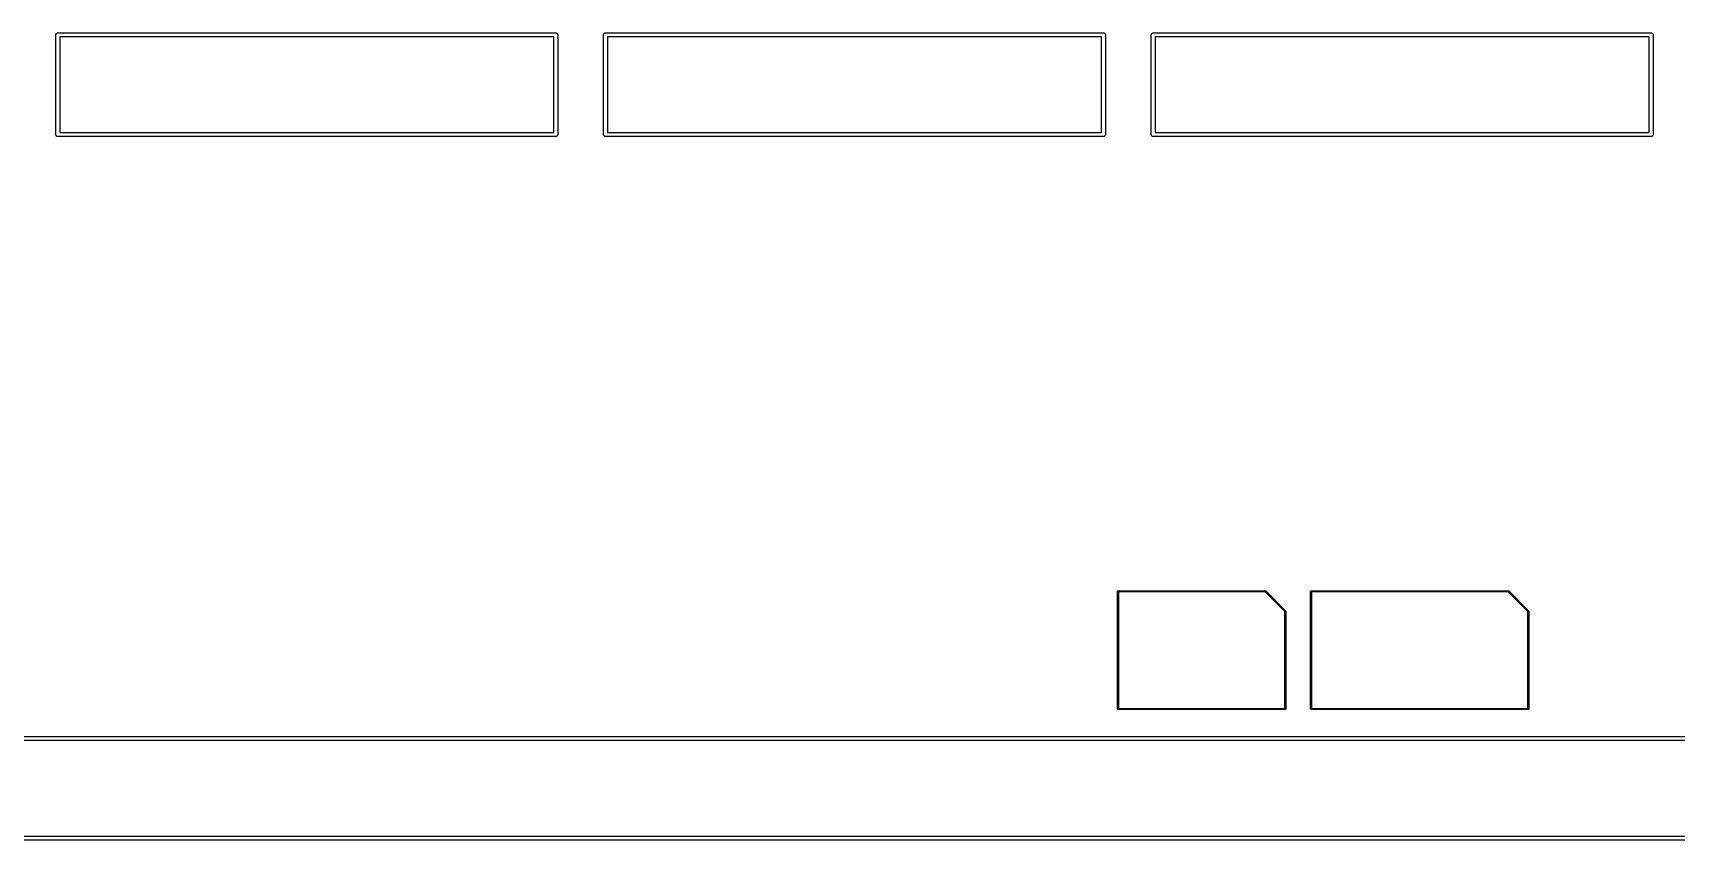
# Model space of a CAD drawing. Extents: x 0 to 214, y -130 to 23.
# Drawn here: x 58.7 to 141.2, y -70 to -29.5 of the extents above; entities that cross this region are included whole.
import ezdxf

# ---------------------------------------------------------------- set-up
doc = ezdxf.new("R2010")
doc.units = 0
doc.layers.add('BLACK', color=7, linetype='CONTINUOUS')

msp = doc.modelspace()

# ---------------------------------------------------------------- linework, layer by layer
at = {"layer": 'BLACK', "linetype": 'CONTINUOUS'}
for p, q in [((59.8245, -29.6194), (59.8264, -29.5998)), ((59.825, -29.6243), (59.8245, -29.6194)), ((59.825, -34.6145), (59.825, -29.6243)), ((59.8264, -29.5998), (59.8322, -29.581)), ((59.8322, -29.581), (59.8415, -29.5636)), ((59.8415, -29.5636), (59.8539, -29.5484)), ((59.8539, -29.5484), (59.8692, -29.5359)), ((59.8692, -29.5359), (59.8865, -29.5266)), ((59.8865, -29.5266), (59.9054, -29.5209)), ((59.9054, -29.5209), (59.9201, -29.5194)), ((59.9201, -29.5194), (59.925, -29.5189)), ((59.925, -29.5189), (59.9299, -29.5194)), ((59.9299, -29.5194), (84.9201, -29.5194)), ((84.9201, -29.5194), (84.925, -29.5189)), ((84.925, -29.5189), (84.9299, -29.5194)), ((84.9299, -29.5194), (84.9446, -29.5209)), ((84.9446, -29.5209), (84.9635, -29.5266)), ((84.9635, -29.5266), (84.9808, -29.5359)), ((84.9808, -29.5359), (84.9961, -29.5484)), ((84.9961, -29.5484), (85.0085, -29.5636)), ((85.0085, -29.5636), (85.0178, -29.581)), ((85.0178, -29.581), (85.0236, -29.5998)), ((85.0236, -29.5998), (85.0255, -29.6194)), ((85.0255, -29.6194), (85.025, -29.6243)), ((85.025, -29.6243), (85.025, -34.6145)), ((87.3245, -29.6194), (87.3264, -29.5998)), ((87.325, -29.6243), (87.3245, -29.6194)), ((87.325, -34.6145), (87.325, -29.6243)), ((87.3264, -29.5998), (87.3322, -29.581)), ((87.3322, -29.581), (87.3415, -29.5636)), ((87.3415, -29.5636), (87.3539, -29.5484)), ((87.3539, -29.5484), (87.3692, -29.5359)), ((87.3692, -29.5359), (87.3865, -29.5266)), ((87.3865, -29.5266), (87.4054, -29.5209)), ((87.4054, -29.5209), (87.4201, -29.5194)), ((87.4201, -29.5194), (87.425, -29.5189)), ((87.425, -29.5189), (87.4299, -29.5194)), ((87.4299, -29.5194), (112.42, -29.5194)), ((112.42, -29.5194), (112.425, -29.5189)), ((112.425, -29.5189), (112.43, -29.5194)), ((112.43, -29.5194), (112.445, -29.5209)), ((112.445, -29.5209), (112.463, -29.5266)), ((112.463, -29.5266), (112.481, -29.5359)), ((112.481, -29.5359), (112.496, -29.5484)), ((112.496, -29.5484), (112.509, -29.5636)), ((112.509, -29.5636), (112.518, -29.581)), ((112.518, -29.581), (112.524, -29.5998)), ((112.524, -29.5998), (112.525, -29.6194)), ((112.525, -29.6194), (112.525, -29.6243)), ((112.525, -29.6243), (112.525, -34.6145)), ((114.825, -29.6194), (114.826, -29.5998)), ((114.825, -29.6243), (114.825, -29.6194)), ((114.825, -34.6145), (114.825, -29.6243)), ((114.826, -29.5998), (114.832, -29.581)), ((114.832, -29.581), (114.841, -29.5636)), ((114.841, -29.5636), (114.854, -29.5484)), ((114.854, -29.5484), (114.869, -29.5359)), ((114.869, -29.5359), (114.887, -29.5266)), ((114.887, -29.5266), (114.905, -29.5209)), ((114.905, -29.5209), (114.92, -29.5194)), ((114.92, -29.5194), (114.925, -29.5189)), ((114.925, -29.5189), (114.93, -29.5194)), ((114.93, -29.5194), (139.92, -29.5194)), ((139.92, -29.5194), (139.925, -29.5189)), ((139.925, -29.5189), (139.93, -29.5194)), ((139.93, -29.5194), (139.945, -29.5209)), ((139.945, -29.5209), (139.963, -29.5266)), ((139.963, -29.5266), (139.981, -29.5359)), ((139.981, -29.5359), (139.996, -29.5484)), ((139.996, -29.5484), (140.009, -29.5636)), ((140.009, -29.5636), (140.018, -29.581)), ((140.018, -29.581), (140.024, -29.5998)), ((140.024, -29.5998), (140.025, -29.6194)), ((140.025, -29.6194), (140.025, -29.6243)), ((140.025, -29.6243), (140.025, -34.6145)), ((60.025, -29.7194), (60.025, -34.5194)), ((84.825, -29.7194), (60.025, -29.7194)), ((84.825, -34.5194), (84.825, -29.7194)), ((87.525, -29.7194), (87.525, -34.5194)), ((112.325, -29.7194), (87.525, -29.7194)), ((112.325, -34.5194), (112.325, -29.7194)), ((115.025, -29.7194), (115.025, -34.5194)), ((139.825, -29.7194), (115.025, -29.7194)), ((139.825, -34.5194), (139.825, -29.7194)), ((59.8245, -34.6194), (59.825, -34.6145)), ((59.8264, -34.639), (59.8245, -34.6194)), ((59.8322, -34.6579), (59.8264, -34.639)), ((60.025, -34.5194), (84.825, -34.5194)), ((85.0236, -34.639), (85.0178, -34.6579)), ((85.0255, -34.6194), (85.0236, -34.639)), ((85.025, -34.6145), (85.0255, -34.6194)), ((87.3245, -34.6194), (87.325, -34.6145)), ((87.3264, -34.639), (87.3245, -34.6194)), ((87.3322, -34.6579), (87.3264, -34.639)), ((87.525, -34.5194), (112.325, -34.5194)), ((112.524, -34.639), (112.518, -34.6579)), ((112.525, -34.6194), (112.524, -34.639)), ((112.525, -34.6145), (112.525, -34.6194)), ((114.825, -34.6194), (114.825, -34.6145)), ((114.826, -34.639), (114.825, -34.6194)), ((114.832, -34.6579), (114.826, -34.639)), ((115.025, -34.5194), (139.825, -34.5194)), ((140.024, -34.639), (140.018, -34.6579)), ((140.025, -34.6194), (140.024, -34.639)), ((140.025, -34.6145), (140.025, -34.6194)), ((59.8415, -34.6752), (59.8322, -34.6579)), ((59.8539, -34.6905), (59.8415, -34.6752)), ((59.8692, -34.703), (59.8539, -34.6905)), ((59.8865, -34.7123), (59.8692, -34.703)), ((59.9054, -34.718), (59.8865, -34.7123)), ((59.925, -34.7199), (59.9054, -34.718)), ((59.9299, -34.7194), (59.925, -34.7199)), ((84.9201, -34.7194), (59.9299, -34.7194)), ((84.925, -34.7199), (84.9201, -34.7194)), ((84.9299, -34.7194), (84.925, -34.7199)), ((84.9446, -34.718), (84.9299, -34.7194)), ((84.9635, -34.7123), (84.9446, -34.718)), ((84.9808, -34.703), (84.9635, -34.7123)), ((84.9961, -34.6905), (84.9808, -34.703)), ((85.0085, -34.6752), (84.9961, -34.6905)), ((85.0178, -34.6579), (85.0085, -34.6752)), ((87.3415, -34.6752), (87.3322, -34.6579)), ((87.3539, -34.6905), (87.3415, -34.6752)), ((87.3692, -34.703), (87.3539, -34.6905)), ((87.3865, -34.7123), (87.3692, -34.703)), ((87.4054, -34.718), (87.3865, -34.7123)), ((87.425, -34.7199), (87.4054, -34.718)), ((87.4299, -34.7194), (87.425, -34.7199)), ((112.42, -34.7194), (87.4299, -34.7194)), ((112.425, -34.7199), (112.42, -34.7194)), ((112.43, -34.7194), (112.425, -34.7199)), ((112.445, -34.718), (112.43, -34.7194)), ((112.463, -34.7123), (112.445, -34.718)), ((112.481, -34.703), (112.463, -34.7123)), ((112.496, -34.6905), (112.481, -34.703)), ((112.509, -34.6752), (112.496, -34.6905)), ((112.518, -34.6579), (112.509, -34.6752)), ((114.841, -34.6752), (114.832, -34.6579)), ((114.854, -34.6905), (114.841, -34.6752)), ((114.869, -34.703), (114.854, -34.6905)), ((114.887, -34.7123), (114.869, -34.703)), ((114.905, -34.718), (114.887, -34.7123)), ((114.925, -34.7199), (114.905, -34.718)), ((114.93, -34.7194), (114.925, -34.7199)), ((139.92, -34.7194), (114.93, -34.7194)), ((139.925, -34.7199), (139.92, -34.7194)), ((139.93, -34.7194), (139.925, -34.7199)), ((139.945, -34.718), (139.93, -34.7194)), ((139.963, -34.7123), (139.945, -34.718)), ((139.981, -34.703), (139.963, -34.7123)), ((139.996, -34.6905), (139.981, -34.703)), ((140.009, -34.6752), (139.996, -34.6905)), ((140.018, -34.6579), (140.009, -34.6752)), ((113.125, -57.5451), (113.127, -57.5404)), ((113.125, -57.55), (113.125, -57.5451)), ((113.125, -57.5512), (113.125, -57.55)), ((113.125, -63.4488), (113.125, -57.5512)), ((113.127, -57.5404), (113.129, -57.536)), ((113.129, -57.536), (113.132, -57.5322)), ((113.132, -57.5322), (113.136, -57.5291)), ((113.136, -57.5291), (113.14, -57.5268)), ((113.14, -57.5268), (113.145, -57.5254)), ((113.145, -57.5254), (113.149, -57.525)), ((113.149, -57.525), (113.15, -57.5249)), ((113.149, -57.525), (113.149, -57.525)), ((113.15, -57.5249), (113.151, -57.525)), ((113.151, -57.525), (120.549, -57.525)), ((113.175, -57.575), (113.175, -63.425)), ((120.54, -57.575), (113.175, -57.575)), ((121.525, -58.5604), (120.54, -57.575)), ((120.549, -57.525), (120.55, -57.5249)), ((120.55, -57.5249), (120.551, -57.525)), ((120.551, -57.525), (120.551, -57.525)), ((120.551, -57.525), (120.555, -57.5254)), ((120.555, -57.5254), (120.56, -57.5268)), ((120.56, -57.5268), (120.564, -57.5291)), ((120.564, -57.5291), (120.568, -57.5322)), ((120.568, -57.5322), (120.569, -57.5332)), ((120.569, -57.5332), (121.567, -58.5315)), ((122.825, -57.5451), (122.827, -57.5404)), ((122.825, -57.55), (122.825, -57.5451)), ((122.825, -57.5512), (122.825, -57.55)), ((122.825, -63.4488), (122.825, -57.5512)), ((122.827, -57.5404), (122.829, -57.536)), ((122.829, -57.536), (122.832, -57.5322)), ((122.832, -57.5322), (122.836, -57.5291)), ((122.836, -57.5291), (122.84, -57.5268)), ((122.84, -57.5268), (122.845, -57.5254)), ((122.845, -57.5254), (122.849, -57.525)), ((122.849, -57.525), (122.85, -57.5249)), ((122.849, -57.525), (122.849, -57.525)), ((122.85, -57.5249), (122.851, -57.525)), ((122.851, -57.525), (132.749, -57.525)), ((122.875, -57.575), (122.875, -63.425)), ((132.74, -57.575), (122.875, -57.575)), ((133.725, -58.5604), (132.74, -57.575)), ((132.749, -57.525), (132.75, -57.5249)), ((132.75, -57.5249), (132.751, -57.525)), ((132.751, -57.525), (132.751, -57.525)), ((132.751, -57.525), (132.755, -57.5254)), ((132.755, -57.5254), (132.76, -57.5268)), ((132.76, -57.5268), (132.764, -57.5291)), ((132.764, -57.5291), (132.768, -57.5322)), ((132.768, -57.5322), (132.769, -57.5332)), ((132.769, -57.5332), (133.767, -58.5315)), ((121.525, -63.425), (121.525, -58.5604)), ((121.567, -58.5315), (121.568, -58.5322)), ((121.568, -58.5322), (121.571, -58.536)), ((121.571, -58.536), (121.573, -58.5404)), ((121.573, -58.5404), (121.575, -58.5451)), ((121.575, -58.5451), (121.575, -58.55)), ((121.575, -58.55), (121.575, -58.5512)), ((121.575, -58.5512), (121.575, -63.4488)), ((133.725, -63.425), (133.725, -58.5604)), ((133.767, -58.5315), (133.768, -58.5322)), ((133.768, -58.5322), (133.771, -58.536)), ((133.771, -58.536), (133.773, -58.5404)), ((133.773, -58.5404), (133.775, -58.5451)), ((133.775, -58.5451), (133.775, -58.55)), ((133.775, -58.55), (133.775, -58.5512)), ((133.775, -58.5512), (133.775, -63.4488)), ((113.125, -63.45), (113.125, -63.4488)), ((113.125, -63.4549), (113.125, -63.45)), ((113.127, -63.4596), (113.125, -63.4549)), ((113.129, -63.464), (113.127, -63.4596)), ((113.132, -63.4678), (113.129, -63.464)), ((113.136, -63.4709), (113.132, -63.4678)), ((113.14, -63.4732), (113.136, -63.4709)), ((113.145, -63.4746), (113.14, -63.4732)), ((113.15, -63.4751), (113.145, -63.4746)), ((113.151, -63.475), (113.15, -63.4751)), ((121.549, -63.475), (113.151, -63.475)), ((113.175, -63.425), (121.525, -63.425)), ((121.55, -63.4751), (121.549, -63.475)), ((121.555, -63.4746), (121.55, -63.4751)), ((121.56, -63.4732), (121.555, -63.4746)), ((121.564, -63.4709), (121.56, -63.4732)), ((121.568, -63.4678), (121.564, -63.4709)), ((121.571, -63.464), (121.568, -63.4678)), ((121.573, -63.4596), (121.571, -63.464)), ((121.575, -63.4549), (121.573, -63.4596)), ((121.575, -63.4488), (121.575, -63.45)), ((121.575, -63.45), (121.575, -63.4512)), ((121.575, -63.4512), (121.575, -63.4512)), ((121.575, -63.4512), (121.575, -63.4549)), ((122.825, -63.45), (122.825, -63.4488)), ((122.825, -63.4549), (122.825, -63.45)), ((122.827, -63.4596), (122.825, -63.4549)), ((122.829, -63.464), (122.827, -63.4596)), ((122.832, -63.4678), (122.829, -63.464)), ((122.836, -63.4709), (122.832, -63.4678)), ((122.84, -63.4732), (122.836, -63.4709)), ((122.845, -63.4746), (122.84, -63.4732)), ((122.85, -63.4751), (122.845, -63.4746)), ((122.851, -63.475), (122.85, -63.4751)), ((133.749, -63.475), (122.851, -63.475)), ((122.875, -63.425), (133.725, -63.425)), ((133.75, -63.4751), (133.749, -63.475)), ((133.755, -63.4746), (133.75, -63.4751)), ((133.76, -63.4732), (133.755, -63.4746)), ((133.764, -63.4709), (133.76, -63.4732)), ((133.768, -63.4678), (133.764, -63.4709)), ((133.771, -63.464), (133.768, -63.4678)), ((133.773, -63.4596), (133.771, -63.464)), ((133.775, -63.4549), (133.773, -63.4596)), ((133.775, -63.4488), (133.775, -63.45)), ((133.775, -63.45), (133.775, -63.4512)), ((133.775, -63.4512), (133.775, -63.4512)), ((133.775, -63.4512), (133.775, -63.4549)), ((179.92, -65.039), (19.9299, -65.039)), ((20.025, -64.839), (179.825, -64.839)), ((199.92, -70.039), (-0.0701, -70.039)), ((0.025, -69.839), (199.825, -69.839))]:
    msp.add_line(p, q, dxfattribs=at)

doc.saveas('drawing.dxf')
